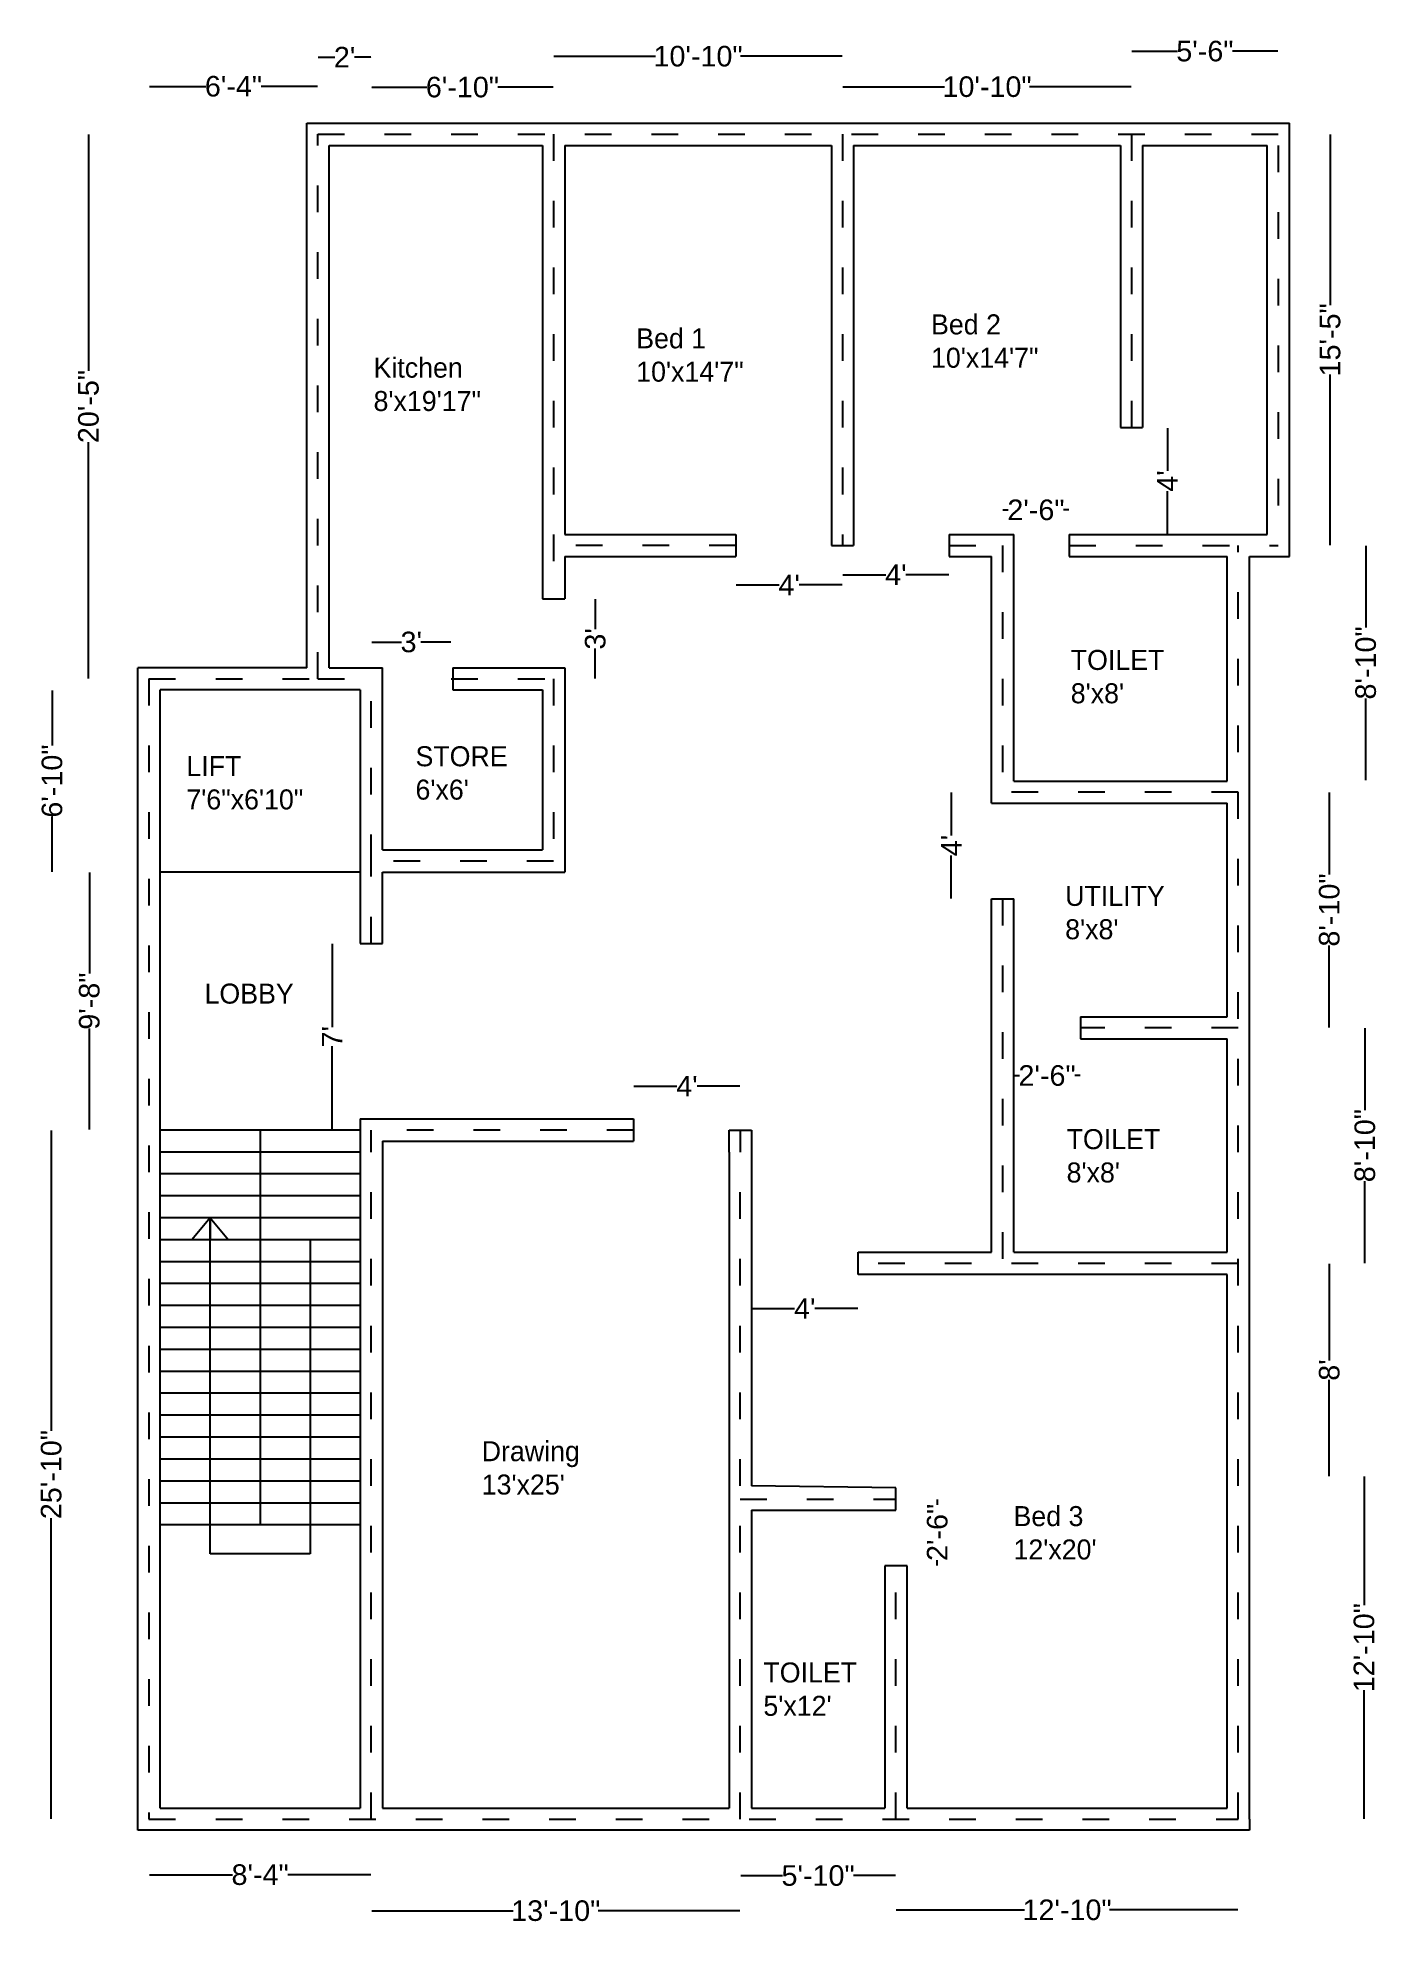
# Model space of a CAD drawing. Header units: inches. Extents: x 1140 to 1743, y 2156 to 3005.
import ezdxf

# ---------------------------------------------------------------- set-up
doc = ezdxf.new("R2010")
doc.units = ezdxf.units.IN
doc.header["$MEASUREMENT"] = 0
doc.linetypes.add('ACAD_ISO03W100', pattern=[30, 12, -18])
doc.layers.add('Layer2', color=7, linetype='ACAD_ISO03W100')
doc.styles.get("Standard").update_dxf_attribs({"font": 'arial.ttf'})
doc.dimstyles.get("Standard").update_dxf_attribs({"dimtxt": 9.25, "dimasz": 0.18, "dimexe": 0.18, "dimexo": 0.0625, "dimgap": 0.09, "dimtad": 0, "dimdec": 0, "dimzin": 0, "dimdsep": 46, "dimlunit": 4, "dimtxsty": 'Standard', "dimcen": 0, "dimse1": 1, "dimse2": 1, "dimadec": 0, "dimazin": 0, "dimtfac": 1, "dimtdec": 0, "dimtofl": 0, "dimtmove": 0, "dimatfit": 3, "dimfxl": 1, "dimtolj": 1, "dimtzin": 0, "dimarcsym": 0})

# ---------------------------------------------------------------- blocks, each defined once
blk = doc.blocks.new('*D5')
at = {"color": 0, "lineweight": -2, "transparency": 16777216}
for p, q in [((1372.11, 2996.72), (1417.79, 2996.72)), ((1501.75, 2996.72), (1456.06, 2996.72))]:
    blk.add_line(p, q, dxfattribs=at)
at = {"color": 0, "transparency": 16777216}
for points in [[(1372.11, 2996.75), (1372.11, 2996.69), (1371.93, 2996.72)], [(1501.75, 2996.75), (1501.75, 2996.69), (1501.93, 2996.72)]]:
    blk.add_solid(points, dxfattribs=at)
at = {"layer": 'Defpoints', "color": 0, "transparency": 16777216}
for p in [(1501.93, 2996.72), (1371.93, 2961.66), (1501.93, 2961.66)]:
    blk.add_point(p, dxfattribs=at)
at = {"color": 0, "transparency": 16777216, "insert": (1436.93, 2996.72), "char_height": 9.25, "attachment_point": 5}
blk.add_mtext('\\A1;10\'-10"', dxfattribs=at)
blk = doc.blocks.new('*D6')
at = {"color": 0, "lineweight": -2, "transparency": 16777216}
for p, q in [((1502.11, 2983), (1547.79, 2983)), ((1631.75, 2983), (1586.06, 2983))]:
    blk.add_line(p, q, dxfattribs=at)
at = {"color": 0, "transparency": 16777216}
for points in [[(1502.11, 2983.03), (1502.11, 2982.97), (1501.93, 2983)], [(1631.75, 2983.03), (1631.75, 2982.97), (1631.93, 2983)]]:
    blk.add_solid(points, dxfattribs=at)
at = {"layer": 'Defpoints', "color": 0, "transparency": 16777216}
for p in [(1631.93, 2983), (1501.93, 2961.66), (1631.93, 2961.66)]:
    blk.add_point(p, dxfattribs=at)
at = {"color": 0, "transparency": 16777216, "insert": (1566.93, 2983), "char_height": 9.25, "attachment_point": 5}
blk.add_mtext('\\A1;10\'-10"', dxfattribs=at)
blk = doc.blocks.new('*D7')
at = {"color": 0, "lineweight": -2, "transparency": 16777216}
for p, q in [((1632.11, 2999.01), (1652.54, 2999.01)), ((1697.75, 2999.01), (1677.31, 2999.01))]:
    blk.add_line(p, q, dxfattribs=at)
at = {"color": 0, "transparency": 16777216}
for points in [[(1632.11, 2999.04), (1632.11, 2998.98), (1631.93, 2999.01)], [(1697.75, 2999.04), (1697.75, 2998.98), (1697.93, 2999.01)]]:
    blk.add_solid(points, dxfattribs=at)
at = {"layer": 'Defpoints', "color": 0, "transparency": 16777216}
for p in [(1697.93, 2999.01), (1631.93, 2961.66), (1697.93, 2961.66)]:
    blk.add_point(p, dxfattribs=at)
at = {"color": 0, "transparency": 16777216, "insert": (1664.93, 2999.01), "char_height": 9.25, "attachment_point": 5}
blk.add_mtext('\\A1;5\'-6"', dxfattribs=at)
blk = doc.blocks.new('*D8')
at = {"color": 0, "lineweight": -2, "transparency": 16777216}
for p, q in [((1190.11, 2983.2), (1215.52, 2983.2)), ((1265.75, 2983.2), (1240.34, 2983.2))]:
    blk.add_line(p, q, dxfattribs=at)
at = {"color": 0, "transparency": 16777216}
for points in [[(1190.11, 2983.23), (1190.11, 2983.17), (1189.93, 2983.2)], [(1265.75, 2983.23), (1265.75, 2983.17), (1265.93, 2983.2)]]:
    blk.add_solid(points, dxfattribs=at)
at = {"layer": 'Defpoints', "color": 0, "transparency": 16777216}
for p in [(1265.93, 2983.2), (1189.93, 2716.66), (1265.93, 2716.66)]:
    blk.add_point(p, dxfattribs=at)
at = {"color": 0, "transparency": 16777216, "insert": (1227.93, 2983.2), "char_height": 9.25, "attachment_point": 5}
blk.add_mtext('\\A1;6\'-4"', dxfattribs=at)
blk = doc.blocks.new('*D9')
at = {"color": 0, "lineweight": -2, "transparency": 16777216}
for p, q in [((1266.11, 2996.34), (1273.5, 2996.34)), ((1289.75, 2996.34), (1282.35, 2996.34))]:
    blk.add_line(p, q, dxfattribs=at)
at = {"color": 0, "transparency": 16777216}
for points in [[(1266.11, 2996.37), (1266.11, 2996.31), (1265.93, 2996.34)], [(1289.75, 2996.37), (1289.75, 2996.31), (1289.93, 2996.34)]]:
    blk.add_solid(points, dxfattribs=at)
at = {"layer": 'Defpoints', "color": 0, "transparency": 16777216}
for p in [(1289.93, 2996.34), (1265.93, 2716.66), (1289.93, 2716.66)]:
    blk.add_point(p, dxfattribs=at)
at = {"color": 0, "transparency": 16777216, "insert": (1277.93, 2996.34), "char_height": 9.25, "attachment_point": 5}
blk.add_mtext("\\A1;2'", dxfattribs=at)
blk = doc.blocks.new('*D10')
at = {"color": 0, "lineweight": -2, "transparency": 16777216}
for p, q in [((1290.11, 2982.82), (1314.92, 2982.82)), ((1371.75, 2982.82), (1346.93, 2982.82))]:
    blk.add_line(p, q, dxfattribs=at)
at = {"color": 0, "transparency": 16777216}
for points in [[(1290.11, 2982.85), (1290.11, 2982.79), (1289.93, 2982.82)], [(1371.75, 2982.85), (1371.75, 2982.79), (1371.93, 2982.82)]]:
    blk.add_solid(points, dxfattribs=at)
at = {"layer": 'Defpoints', "color": 0, "transparency": 16777216}
for p in [(1371.93, 2982.82), (1289.93, 2716.66), (1371.93, 2716.66)]:
    blk.add_point(p, dxfattribs=at)
at = {"color": 0, "transparency": 16777216, "insert": (1330.93, 2982.82), "char_height": 9.25, "attachment_point": 5}
blk.add_mtext('\\A1;6\'-10"', dxfattribs=at)
blk = doc.blocks.new('*D11')
at = {"color": 0, "lineweight": -2, "transparency": 16777216}
for p, q in [((1721.29, 2961.48), (1721.29, 2884.71)), ((1721.29, 2776.84), (1721.29, 2853.62))]:
    blk.add_line(p, q, dxfattribs=at)
at = {"color": 0, "transparency": 16777216}
for points in [[(1721.26, 2961.48), (1721.32, 2961.48), (1721.29, 2961.66)], [(1721.26, 2776.84), (1721.32, 2776.84), (1721.29, 2776.66)]]:
    blk.add_solid(points, dxfattribs=at)
at = {"layer": 'Defpoints', "color": 0, "transparency": 16777216}
for p in [(1697.93, 2961.66), (1697.93, 2776.66), (1721.29, 2776.66)]:
    blk.add_point(p, dxfattribs=at)
at = {"color": 0, "transparency": 16777216, "insert": (1721.29, 2869.16), "char_height": 9.25, "attachment_point": 5, "rotation": 90}
blk.add_mtext('\\A1;15\'-5"', dxfattribs=at)
blk = doc.blocks.new('*D12')
at = {"color": 0, "lineweight": -2, "transparency": 16777216}
for p, q in [((1737.3, 2776.48), (1737.3, 2739.79)), ((1737.3, 2671.13), (1737.3, 2707.82))]:
    blk.add_line(p, q, dxfattribs=at)
at = {"color": 0, "transparency": 16777216}
for points in [[(1737.27, 2776.48), (1737.33, 2776.48), (1737.3, 2776.66)], [(1737.27, 2671.13), (1737.33, 2671.13), (1737.3, 2670.95)]]:
    blk.add_solid(points, dxfattribs=at)
at = {"layer": 'Defpoints', "color": 0, "transparency": 16777216}
for p in [(1679.93, 2776.66), (1679.93, 2670.95), (1737.3, 2670.95)]:
    blk.add_point(p, dxfattribs=at)
at = {"color": 0, "transparency": 16777216, "insert": (1737.3, 2723.81), "char_height": 9.25, "attachment_point": 5, "rotation": 90}
blk.add_mtext('\\A1;8\'-10"', dxfattribs=at)
blk = doc.blocks.new('*D13')
at = {"color": 0, "lineweight": -2, "transparency": 16777216}
for p, q in [((1720.91, 2665.48), (1720.91, 2628.65)), ((1720.91, 2559.84), (1720.91, 2596.68))]:
    blk.add_line(p, q, dxfattribs=at)
at = {"color": 0, "transparency": 16777216}
for points in [[(1720.88, 2665.48), (1720.94, 2665.48), (1720.91, 2665.66)], [(1720.88, 2559.84), (1720.94, 2559.84), (1720.91, 2559.66)]]:
    blk.add_solid(points, dxfattribs=at)
at = {"layer": 'Defpoints', "color": 0, "transparency": 16777216}
for p in [(1679.93, 2665.66), (1679.93, 2559.66), (1720.91, 2559.66)]:
    blk.add_point(p, dxfattribs=at)
at = {"color": 0, "transparency": 16777216, "insert": (1720.91, 2612.66), "char_height": 9.25, "attachment_point": 5, "rotation": 90}
blk.add_mtext('\\A1;8\'-10"', dxfattribs=at)
blk = doc.blocks.new('*D14')
at = {"color": 0, "lineweight": -2, "transparency": 16777216}
for p, q in [((1736.92, 2559.48), (1736.92, 2522.65)), ((1736.92, 2453.84), (1736.92, 2490.68))]:
    blk.add_line(p, q, dxfattribs=at)
at = {"color": 0, "transparency": 16777216}
for points in [[(1736.89, 2559.48), (1736.95, 2559.48), (1736.92, 2559.66)], [(1736.89, 2453.84), (1736.95, 2453.84), (1736.92, 2453.66)]]:
    blk.add_solid(points, dxfattribs=at)
at = {"layer": 'Defpoints', "color": 0, "transparency": 16777216}
for p in [(1679.93, 2559.66), (1679.93, 2453.66), (1736.92, 2453.66)]:
    blk.add_point(p, dxfattribs=at)
at = {"color": 0, "transparency": 16777216, "insert": (1736.92, 2506.66), "char_height": 9.25, "attachment_point": 5, "rotation": 90}
blk.add_mtext('\\A1;8\'-10"', dxfattribs=at)
blk = doc.blocks.new('*D15')
at = {"color": 0, "lineweight": -2, "transparency": 16777216}
for p, q in [((1720.91, 2453.48), (1720.91, 2410.05)), ((1720.91, 2357.91), (1720.91, 2401.35))]:
    blk.add_line(p, q, dxfattribs=at)
at = {"color": 0, "transparency": 16777216}
for points in [[(1720.88, 2453.48), (1720.94, 2453.48), (1720.91, 2453.66)], [(1720.88, 2357.91), (1720.94, 2357.91), (1720.91, 2357.73)]]:
    blk.add_solid(points, dxfattribs=at)
at = {"layer": 'Defpoints', "color": 0, "transparency": 16777216}
for p in [(1679.93, 2453.66), (1679.93, 2357.73), (1720.91, 2357.73)]:
    blk.add_point(p, dxfattribs=at)
at = {"color": 0, "transparency": 16777216, "insert": (1720.91, 2405.7), "char_height": 9.25, "attachment_point": 5, "rotation": 90}
blk.add_mtext("\\A1;8'", dxfattribs=at)
blk = doc.blocks.new('*D16')
at = {"color": 0, "lineweight": -2, "transparency": 16777216}
for p, q in [((1736.54, 2357.73), (1736.54, 2299.92)), ((1736.54, 2203.84), (1736.54, 2261.65))]:
    blk.add_line(p, q, dxfattribs=at)
at = {"color": 0, "transparency": 16777216}
for points in [[(1736.51, 2357.73), (1736.57, 2357.73), (1736.54, 2357.91)], [(1736.51, 2203.84), (1736.57, 2203.84), (1736.54, 2203.66)]]:
    blk.add_solid(points, dxfattribs=at)
at = {"layer": 'Defpoints', "color": 0, "transparency": 16777216}
for p in [(1679.93, 2357.91), (1736.54, 2357.91), (1679.93, 2203.66)]:
    blk.add_point(p, dxfattribs=at)
at = {"color": 0, "transparency": 16777216, "insert": (1736.54, 2280.79), "char_height": 9.25, "attachment_point": 5, "rotation": 90}
blk.add_mtext('\\A1;12\'-10"', dxfattribs=at)
blk = doc.blocks.new('*D17')
at = {"color": 0, "lineweight": -2, "transparency": 16777216}
for p, q in [((1526.11, 2162.81), (1583.79, 2162.81)), ((1679.75, 2162.81), (1622.06, 2162.81))]:
    blk.add_line(p, q, dxfattribs=at)
at = {"color": 0, "transparency": 16777216}
for points in [[(1526.11, 2162.84), (1526.11, 2162.78), (1525.93, 2162.81)], [(1679.75, 2162.84), (1679.75, 2162.78), (1679.93, 2162.81)]]:
    blk.add_solid(points, dxfattribs=at)
at = {"layer": 'Defpoints', "color": 0, "transparency": 16777216}
for p in [(1525.93, 2203.66), (1679.93, 2203.66), (1525.93, 2162.81)]:
    blk.add_point(p, dxfattribs=at)
at = {"color": 0, "transparency": 16777216, "insert": (1602.93, 2162.81), "char_height": 9.25, "attachment_point": 5}
blk.add_mtext('\\A1;12\'-10"', dxfattribs=at)
blk = doc.blocks.new('*D18')
at = {"color": 0, "lineweight": -2, "transparency": 16777216}
for p, q in [((1456.11, 2178.24), (1474.95, 2178.24)), ((1525.75, 2178.24), (1506.9, 2178.24))]:
    blk.add_line(p, q, dxfattribs=at)
at = {"color": 0, "transparency": 16777216}
for points in [[(1456.11, 2178.27), (1456.11, 2178.21), (1455.93, 2178.24)], [(1525.75, 2178.27), (1525.75, 2178.21), (1525.93, 2178.24)]]:
    blk.add_solid(points, dxfattribs=at)
at = {"layer": 'Defpoints', "color": 0, "transparency": 16777216}
for p in [(1455.93, 2203.66), (1525.93, 2203.66), (1455.93, 2178.24)]:
    blk.add_point(p, dxfattribs=at)
at = {"color": 0, "transparency": 16777216, "insert": (1490.93, 2178.24), "char_height": 9.25, "attachment_point": 5}
blk.add_mtext('\\A1;5\'-10"', dxfattribs=at)
blk = doc.blocks.new('*D19')
at = {"color": 0, "lineweight": -2, "transparency": 16777216}
for p, q in [((1290.11, 2162.43), (1353.79, 2162.43)), ((1455.75, 2162.43), (1392.06, 2162.43))]:
    blk.add_line(p, q, dxfattribs=at)
at = {"color": 0, "transparency": 16777216}
for points in [[(1290.11, 2162.46), (1290.11, 2162.4), (1289.93, 2162.43)], [(1455.75, 2162.46), (1455.75, 2162.4), (1455.93, 2162.43)]]:
    blk.add_solid(points, dxfattribs=at)
at = {"layer": 'Defpoints', "color": 0, "transparency": 16777216}
for p in [(1289.93, 2203.66), (1455.93, 2203.66), (1289.93, 2162.43)]:
    blk.add_point(p, dxfattribs=at)
at = {"color": 0, "transparency": 16777216, "insert": (1372.93, 2162.43), "char_height": 9.25, "attachment_point": 5}
blk.add_mtext('\\A1;13\'-10"', dxfattribs=at)
blk = doc.blocks.new('*D20')
at = {"color": 0, "lineweight": -2, "transparency": 16777216}
for p, q in [((1190.11, 2178.62), (1227.54, 2178.62)), ((1289.75, 2178.62), (1252.32, 2178.62))]:
    blk.add_line(p, q, dxfattribs=at)
at = {"color": 0, "transparency": 16777216}
for points in [[(1190.11, 2178.65), (1190.11, 2178.59), (1189.93, 2178.62)], [(1289.75, 2178.65), (1289.75, 2178.59), (1289.93, 2178.62)]]:
    blk.add_solid(points, dxfattribs=at)
at = {"layer": 'Defpoints', "color": 0, "transparency": 16777216}
for p in [(1189.93, 2203.66), (1289.93, 2203.66), (1189.93, 2178.62)]:
    blk.add_point(p, dxfattribs=at)
at = {"color": 0, "transparency": 16777216, "insert": (1239.93, 2178.62), "char_height": 9.25, "attachment_point": 5}
blk.add_mtext('\\A1;8\'-4"', dxfattribs=at)
blk = doc.blocks.new('*D21')
at = {"color": 0, "lineweight": -2, "transparency": 16777216}
for p, q in [((1145.96, 2513.48), (1145.96, 2378.31)), ((1145.96, 2203.84), (1145.96, 2339.01))]:
    blk.add_line(p, q, dxfattribs=at)
at = {"color": 0, "transparency": 16777216}
for points in [[(1145.93, 2513.48), (1145.99, 2513.48), (1145.96, 2513.66)], [(1145.93, 2203.84), (1145.99, 2203.84), (1145.96, 2203.66)]]:
    blk.add_solid(points, dxfattribs=at)
at = {"layer": 'Defpoints', "color": 0, "transparency": 16777216}
for p in [(1145.96, 2513.66), (1189.93, 2513.66), (1189.93, 2203.66)]:
    blk.add_point(p, dxfattribs=at)
at = {"color": 0, "transparency": 16777216, "insert": (1145.96, 2358.66), "char_height": 9.25, "attachment_point": 5, "rotation": 90}
blk.add_mtext('\\A1;25\'-10"', dxfattribs=at)
blk = doc.blocks.new('*D23')
at = {"color": 0, "lineweight": -2, "transparency": 16777216}
for p, q in [((1163.11, 2629.48), (1163.11, 2584.05)), ((1163.11, 2513.84), (1163.11, 2559.28))]:
    blk.add_line(p, q, dxfattribs=at)
at = {"color": 0, "transparency": 16777216}
for points in [[(1163.08, 2629.48), (1163.14, 2629.48), (1163.11, 2629.66)], [(1163.08, 2513.84), (1163.14, 2513.84), (1163.11, 2513.66)]]:
    blk.add_solid(points, dxfattribs=at)
at = {"layer": 'Defpoints', "color": 0, "transparency": 16777216}
for p in [(1163.11, 2629.66), (1189.93, 2629.66), (1189.93, 2513.66)]:
    blk.add_point(p, dxfattribs=at)
at = {"color": 0, "transparency": 16777216, "insert": (1163.11, 2571.66), "char_height": 9.25, "attachment_point": 5, "rotation": 90}
blk.add_mtext('\\A1;9\'-8"', dxfattribs=at)
blk = doc.blocks.new('*D24')
at = {"color": 0, "lineweight": -2, "transparency": 16777216}
for p, q in [((1146.34, 2711.48), (1146.34, 2686.67)), ((1146.34, 2629.84), (1146.34, 2654.66))]:
    blk.add_line(p, q, dxfattribs=at)
at = {"color": 0, "transparency": 16777216}
for points in [[(1146.31, 2711.48), (1146.37, 2711.48), (1146.34, 2711.66)], [(1146.31, 2629.84), (1146.37, 2629.84), (1146.34, 2629.66)]]:
    blk.add_solid(points, dxfattribs=at)
at = {"layer": 'Defpoints', "color": 0, "transparency": 16777216}
for p in [(1146.34, 2711.66), (1189.93, 2711.66), (1189.93, 2629.66)]:
    blk.add_point(p, dxfattribs=at)
at = {"color": 0, "transparency": 16777216, "insert": (1146.34, 2670.66), "char_height": 9.25, "attachment_point": 5, "rotation": 90}
blk.add_mtext('\\A1;6\'-10"', dxfattribs=at)
blk = doc.blocks.new('*D25')
at = {"color": 0, "lineweight": -2, "transparency": 16777216}
for p, q in [((1162.73, 2961.48), (1162.73, 2855.22)), ((1162.73, 2716.84), (1162.73, 2823.11))]:
    blk.add_line(p, q, dxfattribs=at)
at = {"color": 0, "transparency": 16777216}
for points in [[(1162.7, 2961.48), (1162.76, 2961.48), (1162.73, 2961.66)], [(1162.7, 2716.84), (1162.76, 2716.84), (1162.73, 2716.66)]]:
    blk.add_solid(points, dxfattribs=at)
at = {"layer": 'Defpoints', "color": 0, "transparency": 16777216}
for p in [(1162.73, 2961.66), (1265.93, 2961.66), (1265.93, 2716.66)]:
    blk.add_point(p, dxfattribs=at)
at = {"color": 0, "transparency": 16777216, "insert": (1162.73, 2839.16), "char_height": 9.25, "attachment_point": 5, "rotation": 90}
blk.add_mtext('\\A1;20\'-5"', dxfattribs=at)
blk = doc.blocks.new('*D26')
at = {"color": 0, "lineweight": -2, "transparency": 16777216}
for p, q in [((1290.11, 2733.19), (1303.58, 2733.19)), ((1325.75, 2733.19), (1312.27, 2733.19))]:
    blk.add_line(p, q, dxfattribs=at)
at = {"color": 0, "transparency": 16777216}
for points in [[(1290.11, 2733.22), (1290.11, 2733.16), (1289.93, 2733.19)], [(1325.75, 2733.22), (1325.75, 2733.16), (1325.93, 2733.19)]]:
    blk.add_solid(points, dxfattribs=at)
at = {"layer": 'Defpoints', "color": 0, "transparency": 16777216}
for p in [(1325.93, 2733.19), (1289.93, 2716.66), (1325.93, 2716.66)]:
    blk.add_point(p, dxfattribs=at)
at = {"color": 0, "transparency": 16777216, "insert": (1307.93, 2733.19), "char_height": 9.25, "attachment_point": 5}
blk.add_mtext("\\A1;3'", dxfattribs=at)
blk = doc.blocks.new('*D27')
at = {"color": 0, "lineweight": -2, "transparency": 16777216}
for p, q in [((1454.11, 2758.91), (1473.39, 2758.91)), ((1501.75, 2758.91), (1482.46, 2758.91))]:
    blk.add_line(p, q, dxfattribs=at)
at = {"color": 0, "transparency": 16777216}
for points in [[(1454.11, 2758.94), (1454.11, 2758.88), (1453.93, 2758.91)], [(1501.75, 2758.94), (1501.75, 2758.88), (1501.93, 2758.91)]]:
    blk.add_solid(points, dxfattribs=at)
at = {"layer": 'Defpoints', "color": 0, "transparency": 16777216}
for p in [(1453.93, 2776.66), (1501.93, 2776.66), (1501.93, 2758.91)]:
    blk.add_point(p, dxfattribs=at)
at = {"color": 0, "transparency": 16777216, "insert": (1477.93, 2758.91), "char_height": 9.25, "attachment_point": 5}
blk.add_mtext("\\A1;4'", dxfattribs=at)
blk = doc.blocks.new('*D28')
at = {"color": 0, "lineweight": -2, "transparency": 16777216}
for p, q in [((1502.11, 2763.48), (1521.39, 2763.48)), ((1549.75, 2763.48), (1530.46, 2763.48))]:
    blk.add_line(p, q, dxfattribs=at)
at = {"color": 0, "transparency": 16777216}
for points in [[(1502.11, 2763.51), (1502.11, 2763.45), (1501.93, 2763.48)], [(1549.75, 2763.51), (1549.75, 2763.45), (1549.93, 2763.48)]]:
    blk.add_solid(points, dxfattribs=at)
at = {"layer": 'Defpoints', "color": 0, "transparency": 16777216}
for p in [(1501.93, 2776.66), (1549.93, 2776.66), (1549.93, 2763.48)]:
    blk.add_point(p, dxfattribs=at)
at = {"color": 0, "transparency": 16777216, "insert": (1525.93, 2763.48), "char_height": 9.25, "attachment_point": 5}
blk.add_mtext("\\A1;4'", dxfattribs=at)
blk = doc.blocks.new('*D29')
at = {"color": 0, "lineweight": -2, "transparency": 16777216}
for p, q in [((1574.11, 2792.63), (1576.46, 2792.63)), ((1603.75, 2792.63), (1601.39, 2792.63))]:
    blk.add_line(p, q, dxfattribs=at)
at = {"color": 0, "transparency": 16777216}
for points in [[(1574.11, 2792.66), (1574.11, 2792.6), (1573.93, 2792.63)], [(1603.75, 2792.66), (1603.75, 2792.6), (1603.93, 2792.63)]]:
    blk.add_solid(points, dxfattribs=at)
at = {"layer": 'Defpoints', "color": 0, "transparency": 16777216}
for p in [(1603.93, 2792.63), (1573.93, 2776.66), (1603.93, 2776.66)]:
    blk.add_point(p, dxfattribs=at)
at = {"color": 0, "transparency": 16777216, "insert": (1588.93, 2792.63), "char_height": 9.25, "attachment_point": 5}
blk.add_mtext('\\A1;2\'-6"', dxfattribs=at)
blk = doc.blocks.new('*D30')
at = {"color": 0, "lineweight": -2, "transparency": 16777216}
for p, q in [((1648.07, 2829.48), (1648.07, 2810.2)), ((1648.07, 2781.84), (1648.07, 2801.13))]:
    blk.add_line(p, q, dxfattribs=at)
at = {"color": 0, "transparency": 16777216}
for points in [[(1648.04, 2829.48), (1648.1, 2829.48), (1648.07, 2829.66)], [(1648.04, 2781.84), (1648.1, 2781.84), (1648.07, 2781.66)]]:
    blk.add_solid(points, dxfattribs=at)
at = {"layer": 'Defpoints', "color": 0, "transparency": 16777216}
for p in [(1631.93, 2829.66), (1631.93, 2781.66), (1648.07, 2781.66)]:
    blk.add_point(p, dxfattribs=at)
at = {"color": 0, "transparency": 16777216, "insert": (1648.07, 2805.66), "char_height": 9.25, "attachment_point": 5, "rotation": 90}
blk.add_mtext("\\A1;4'", dxfattribs=at)
blk = doc.blocks.new('*D31')
at = {"color": 0, "lineweight": -2, "transparency": 16777216}
for p, q in [((1390.71, 2752.48), (1390.71, 2738.98)), ((1390.71, 2716.79), (1390.71, 2730.3))]:
    blk.add_line(p, q, dxfattribs=at)
at = {"color": 0, "transparency": 16777216}
for points in [[(1390.68, 2752.48), (1390.74, 2752.48), (1390.71, 2752.66)], [(1390.68, 2716.79), (1390.74, 2716.79), (1390.71, 2716.61)]]:
    blk.add_solid(points, dxfattribs=at)
at = {"layer": 'Defpoints', "color": 0, "transparency": 16777216}
for p in [(1371.93, 2752.66), (1371.93, 2716.61), (1390.71, 2716.61)]:
    blk.add_point(p, dxfattribs=at)
at = {"color": 0, "transparency": 16777216, "insert": (1390.71, 2734.64), "char_height": 9.25, "attachment_point": 5, "rotation": 90}
blk.add_mtext("\\A1;3'", dxfattribs=at)
blk = doc.blocks.new('*D32')
at = {"color": 0, "lineweight": -2, "transparency": 16777216}
for p, q in [((1550.86, 2665.48), (1550.86, 2646.2)), ((1550.86, 2617.84), (1550.86, 2637.13))]:
    blk.add_line(p, q, dxfattribs=at)
at = {"color": 0, "transparency": 16777216}
for points in [[(1550.83, 2665.48), (1550.89, 2665.48), (1550.86, 2665.66)], [(1550.83, 2617.84), (1550.89, 2617.84), (1550.86, 2617.66)]]:
    blk.add_solid(points, dxfattribs=at)
at = {"layer": 'Defpoints', "color": 0, "transparency": 16777216}
for p in [(1550.86, 2665.66), (1573.93, 2665.66), (1573.93, 2617.66)]:
    blk.add_point(p, dxfattribs=at)
at = {"color": 0, "transparency": 16777216, "insert": (1550.86, 2641.66), "char_height": 9.25, "attachment_point": 5, "rotation": 90}
blk.add_mtext("\\A1;4'", dxfattribs=at)
blk = doc.blocks.new('*D33')
at = {"color": 0, "lineweight": -2, "transparency": 16777216}
for p, q in [((1579.11, 2538.16), (1581.46, 2538.16)), ((1608.75, 2538.16), (1606.39, 2538.16))]:
    blk.add_line(p, q, dxfattribs=at)
at = {"color": 0, "transparency": 16777216}
for points in [[(1579.11, 2538.19), (1579.11, 2538.13), (1578.93, 2538.16)], [(1608.75, 2538.19), (1608.75, 2538.13), (1608.93, 2538.16)]]:
    blk.add_solid(points, dxfattribs=at)
at = {"layer": 'Defpoints', "color": 0, "transparency": 16777216}
for p in [(1578.93, 2559.66), (1608.93, 2559.66), (1578.93, 2538.16)]:
    blk.add_point(p, dxfattribs=at)
at = {"color": 0, "transparency": 16777216, "insert": (1593.93, 2538.16), "char_height": 9.25, "attachment_point": 5}
blk.add_mtext('\\A1;2\'-6"', dxfattribs=at)
blk = doc.blocks.new('*D35')
at = {"color": 0, "lineweight": -2, "transparency": 16777216}
for p, q in [((1461.11, 2433.38), (1480.39, 2433.38)), ((1508.75, 2433.38), (1489.46, 2433.38))]:
    blk.add_line(p, q, dxfattribs=at)
at = {"color": 0, "transparency": 16777216}
for points in [[(1461.11, 2433.41), (1461.11, 2433.35), (1460.93, 2433.38)], [(1508.75, 2433.41), (1508.75, 2433.35), (1508.93, 2433.38)]]:
    blk.add_solid(points, dxfattribs=at)
at = {"layer": 'Defpoints', "color": 0, "transparency": 16777216}
for p in [(1460.93, 2453.66), (1508.93, 2453.66), (1460.93, 2433.38)]:
    blk.add_point(p, dxfattribs=at)
at = {"color": 0, "transparency": 16777216, "insert": (1484.93, 2433.38), "char_height": 9.25, "attachment_point": 5}
blk.add_mtext("\\A1;4'", dxfattribs=at)
blk = doc.blocks.new('*D36')
at = {"color": 0, "lineweight": -2, "transparency": 16777216}
for p, q in [((1544.57, 2347.48), (1544.57, 2345.13)), ((1544.57, 2317.84), (1544.57, 2320.2))]:
    blk.add_line(p, q, dxfattribs=at)
at = {"color": 0, "transparency": 16777216}
for points in [[(1544.54, 2347.48), (1544.6, 2347.48), (1544.57, 2347.66)], [(1544.54, 2317.84), (1544.6, 2317.84), (1544.57, 2317.66)]]:
    blk.add_solid(points, dxfattribs=at)
at = {"layer": 'Defpoints', "color": 0, "transparency": 16777216}
for p in [(1525.93, 2347.66), (1525.93, 2317.66), (1544.57, 2317.66)]:
    blk.add_point(p, dxfattribs=at)
at = {"color": 0, "transparency": 16777216, "insert": (1544.57, 2332.66), "char_height": 9.25, "attachment_point": 5, "rotation": 90}
blk.add_mtext('\\A1;2\'-6"', dxfattribs=at)
blk = doc.blocks.new('*D37')
at = {"color": 0, "lineweight": -2, "transparency": 16777216}
for p, q in [((1408.11, 2533.39), (1427.39, 2533.39)), ((1455.75, 2533.39), (1436.46, 2533.39))]:
    blk.add_line(p, q, dxfattribs=at)
at = {"color": 0, "transparency": 16777216}
for points in [[(1408.11, 2533.42), (1408.11, 2533.36), (1407.93, 2533.39)], [(1455.75, 2533.42), (1455.75, 2533.36), (1455.93, 2533.39)]]:
    blk.add_solid(points, dxfattribs=at)
at = {"layer": 'Defpoints', "color": 0, "transparency": 16777216}
for p in [(1455.93, 2533.39), (1407.93, 2513.66), (1455.93, 2513.66)]:
    blk.add_point(p, dxfattribs=at)
at = {"color": 0, "transparency": 16777216, "insert": (1431.93, 2533.39), "char_height": 9.25, "attachment_point": 5}
blk.add_mtext("\\A1;4'", dxfattribs=at)
blk = doc.blocks.new('*D38')
at = {"color": 0, "lineweight": -2, "transparency": 16777216}
for p, q in [((1272.35, 2597.48), (1272.35, 2559.97)), ((1272.35, 2513.84), (1272.35, 2551.36))]:
    blk.add_line(p, q, dxfattribs=at)
at = {"color": 0, "transparency": 16777216}
for points in [[(1272.32, 2597.48), (1272.38, 2597.48), (1272.35, 2597.66)], [(1272.32, 2513.84), (1272.38, 2513.84), (1272.35, 2513.66)]]:
    blk.add_solid(points, dxfattribs=at)
at = {"layer": 'Defpoints', "color": 0, "transparency": 16777216}
for p in [(1289.93, 2597.66), (1272.35, 2513.66), (1289.93, 2513.66)]:
    blk.add_point(p, dxfattribs=at)
at = {"color": 0, "transparency": 16777216, "insert": (1272.35, 2555.66), "char_height": 9.25, "attachment_point": 5, "rotation": 90}
blk.add_mtext("\\A1;7'", dxfattribs=at)

msp = doc.modelspace()

# ---------------------------------------------------------------- linework, layer by layer
for p, q in [((1260.93, 2721.66), (1260.93, 2966.66)), ((1260.93, 2966.66), (1702.93, 2966.66)), ((1702.93, 2771.66), (1702.93, 2966.66)), ((1270.93, 2721.66), (1270.93, 2956.66)), ((1270.93, 2956.66), (1366.93, 2956.66)), ((1366.93, 2956.66), (1366.93, 2752.66)), ((1376.93, 2956.66), (1376.93, 2781.66)), ((1376.93, 2956.66), (1496.93, 2956.66)), ((1496.93, 2956.66), (1496.93, 2776.66)), ((1506.93, 2956.66), (1506.93, 2776.66)), ((1506.93, 2956.66), (1626.93, 2956.66)), ((1626.93, 2956.66), (1626.93, 2829.66)), ((1636.93, 2956.66), (1636.93, 2829.66)), ((1636.93, 2956.66), (1692.93, 2956.66)), ((1692.93, 2781.66), (1692.93, 2956.66)), ((1626.93, 2829.66), (1636.93, 2829.66)), ((1376.93, 2781.66), (1453.93, 2781.66)), ((1453.93, 2781.66), (1453.93, 2771.66)), ((1496.93, 2776.66), (1506.93, 2776.66)), ((1549.93, 2781.66), (1578.93, 2781.66)), ((1549.93, 2781.66), (1549.93, 2771.66)), ((1578.93, 2670.66), (1578.93, 2781.66)), ((1603.93, 2781.66), (1603.93, 2771.66)), ((1603.93, 2781.66), (1692.93, 2781.66)), ((1376.93, 2771.66), (1453.93, 2771.66)), ((1376.93, 2771.66), (1376.93, 2752.66)), ((1549.93, 2771.66), (1568.93, 2771.66)), ((1568.93, 2660.66), (1568.93, 2771.66)), ((1603.93, 2771.66), (1674.93, 2771.66)), ((1674.93, 2670.66), (1674.93, 2771.66)), ((1684.93, 2203.66), (1684.93, 2771.66)), ((1684.93, 2771.66), (1702.93, 2771.66)), ((1366.93, 2752.66), (1376.93, 2752.66)), ((1260.93, 2721.66), (1184.93, 2721.66)), ((1184.93, 2198.66), (1184.93, 2721.66)), ((1270.93, 2721.66), (1294.93, 2721.66)), ((1294.93, 2639.66), (1294.93, 2721.66)), ((1326.68, 2721.66), (1326.68, 2711.66)), ((1326.68, 2721.66), (1376.93, 2721.66)), ((1376.93, 2721.66), (1376.93, 2629.66)), ((1284.93, 2711.66), (1194.93, 2711.66)), ((1194.93, 2208.66), (1194.93, 2711.66)), ((1284.93, 2711.66), (1284.93, 2597.66)), ((1326.68, 2711.66), (1366.93, 2711.66)), ((1366.93, 2711.66), (1366.93, 2639.66)), ((1578.93, 2670.66), (1674.93, 2670.66)), ((1568.93, 2660.66), (1674.93, 2660.66)), ((1674.93, 2564.66), (1674.93, 2660.66)), ((1294.93, 2639.66), (1366.93, 2639.66)), ((1284.93, 2629.66), (1194.93, 2629.66)), ((1294.93, 2597.66), (1294.93, 2629.66)), ((1294.93, 2629.66), (1376.93, 2629.66)), ((1568.93, 2617.66), (1578.93, 2617.66)), ((1568.93, 2458.66), (1568.93, 2617.66)), ((1578.93, 2458.66), (1578.93, 2617.66)), ((1284.93, 2597.66), (1294.93, 2597.66)), ((1608.93, 2564.66), (1674.93, 2564.66)), ((1608.93, 2564.66), (1608.93, 2554.66)), ((1608.93, 2554.66), (1674.93, 2554.66)), ((1674.93, 2458.66), (1674.93, 2554.66)), ((1239.93, 2513.66), (1194.93, 2513.66)), ((1239.93, 2513.66), (1239.93, 2336.02)), ((1284.93, 2513.66), (1239.93, 2513.66)), ((1284.93, 2518.66), (1284.93, 2208.66)), ((1284.93, 2518.66), (1407.93, 2518.66)), ((1407.93, 2518.66), (1407.93, 2508.66)), ((1450.93, 2503.66), (1450.93, 2513.66)), ((1450.93, 2513.66), (1460.93, 2513.66)), ((1460.93, 2513.66), (1460.93, 2353.66)), ((1239.93, 2503.79), (1194.93, 2503.79)), ((1284.93, 2503.79), (1239.93, 2503.79)), ((1294.93, 2508.66), (1294.93, 2208.66)), ((1294.93, 2508.66), (1407.93, 2508.66)), ((1450.93, 2503.66), (1450.93, 2208.66)), ((1239.93, 2493.92), (1194.93, 2493.92)), ((1284.93, 2493.92), (1239.93, 2493.92)), ((1239.93, 2484.06), (1194.93, 2484.06)), ((1284.93, 2484.06), (1239.93, 2484.06)), ((1239.93, 2474.19), (1194.93, 2474.19)), ((1217.43, 2474.19), (1209.14, 2464.32)), ((1217.43, 2323.07), (1217.43, 2474.19)), ((1217.43, 2474.19), (1225.71, 2464.32)), ((1217.43, 2474.19), (1217.43, 2464.32)), ((1217.43, 2474.19), (1217.43, 2464.32)), ((1284.93, 2474.19), (1239.93, 2474.19)), ((1239.93, 2464.32), (1194.93, 2464.32)), ((1284.93, 2464.32), (1239.93, 2464.32)), ((1262.43, 2464.32), (1262.43, 2323.07)), ((1239.93, 2454.45), (1194.93, 2454.45)), ((1284.93, 2454.45), (1239.93, 2454.45)), ((1508.93, 2448.66), (1508.93, 2458.66)), ((1508.93, 2458.66), (1568.93, 2458.66)), ((1578.93, 2458.66), (1674.93, 2458.66)), ((1239.93, 2444.58), (1194.93, 2444.58)), ((1284.93, 2444.58), (1239.93, 2444.58)), ((1674.93, 2448.66), (1508.93, 2448.66)), ((1674.93, 2208.66), (1674.93, 2448.66)), ((1239.93, 2434.71), (1194.93, 2434.71)), ((1284.93, 2434.71), (1239.93, 2434.71)), ((1239.93, 2424.84), (1194.93, 2424.84)), ((1284.93, 2424.84), (1239.93, 2424.84)), ((1239.93, 2414.97), (1194.93, 2414.97)), ((1284.93, 2414.97), (1239.93, 2414.97)), ((1239.93, 2405.1), (1194.93, 2405.1)), ((1284.93, 2405.1), (1239.93, 2405.1)), ((1239.93, 2395.23), (1194.93, 2395.23)), ((1284.93, 2395.23), (1239.93, 2395.23)), ((1239.93, 2385.36), (1194.93, 2385.36)), ((1284.93, 2385.36), (1239.93, 2385.36)), ((1239.93, 2375.49), (1194.93, 2375.49)), ((1284.93, 2375.49), (1239.93, 2375.49)), ((1239.93, 2365.62), (1194.93, 2365.62)), ((1284.93, 2365.62), (1239.93, 2365.62)), ((1239.93, 2355.75), (1194.93, 2355.75)), ((1284.93, 2355.75), (1239.93, 2355.75)), ((1460.93, 2353.66), (1460.93, 2353.59)), ((1525.93, 2352.66), (1460.93, 2353.59)), ((1525.93, 2342.66), (1525.93, 2352.66)), ((1239.93, 2345.88), (1194.93, 2345.88)), ((1284.93, 2345.88), (1239.93, 2345.88)), ((1460.93, 2342.66), (1460.93, 2208.66)), ((1460.93, 2342.66), (1525.93, 2342.66)), ((1239.93, 2336.02), (1194.93, 2336.02)), ((1284.93, 2336.02), (1239.93, 2336.02)), ((1262.43, 2323.07), (1217.43, 2323.07)), ((1530.93, 2317.66), (1520.93, 2317.66)), ((1520.93, 2317.66), (1520.93, 2208.66)), ((1530.93, 2208.66), (1530.93, 2317.66)), ((1194.93, 2208.66), (1284.93, 2208.66)), ((1294.93, 2208.66), (1450.93, 2208.66)), ((1460.93, 2208.66), (1520.93, 2208.66)), ((1530.93, 2208.66), (1674.93, 2208.66)), ((1684.93, 2198.66), (1184.93, 2198.66))]:
    msp.add_line(p, q)
at = {"linetype": 'ACAD_ISO03W100'}
msp.add_line((1684.93, 2203.66), (1684.93, 2198.66), dxfattribs=at)
at = {"layer": 'Layer2'}
for p, q in [((1265.93, 2716.66), (1265.93, 2961.66)), ((1265.93, 2961.66), (1697.93, 2961.66)), ((1371.93, 2961.66), (1371.93, 2752.66)), ((1501.93, 2961.66), (1501.93, 2776.66)), ((1631.93, 2961.66), (1631.93, 2829.66)), ((1697.93, 2956.66), (1697.93, 2776.66)), ((1453.93, 2776.66), (1371.93, 2776.66)), ((1549.93, 2776.66), (1573.93, 2776.66)), ((1573.93, 2776.66), (1573.93, 2665.66)), ((1603.93, 2776.66), (1697.93, 2776.66)), ((1679.93, 2203.66), (1679.93, 2776.66)), ((1189.93, 2716.66), (1189.93, 2203.66)), ((1189.93, 2716.66), (1265.93, 2716.66)), ((1265.93, 2716.66), (1289.93, 2716.66)), ((1289.93, 2634.66), (1289.93, 2716.66)), ((1325.93, 2716.66), (1371.93, 2716.66)), ((1371.93, 2716.66), (1371.93, 2634.66)), ((1679.93, 2665.66), (1573.93, 2665.66)), ((1371.93, 2634.66), (1289.93, 2634.66)), ((1289.93, 2597.66), (1289.93, 2634.66)), ((1573.93, 2617.66), (1573.93, 2453.66)), ((1679.93, 2559.66), (1608.93, 2559.66)), ((1289.93, 2203.66), (1289.93, 2513.66)), ((1407.93, 2513.66), (1289.93, 2513.66)), ((1455.93, 2513.66), (1455.93, 2503.66))]:
    msp.add_line(p, q, dxfattribs=at)
at = {"layer": 'Layer2', "linetype": 'ACAD_ISO03W100'}
for p, q in [((1455.93, 2203.66), (1455.93, 2503.66)), ((1679.93, 2453.66), (1508.93, 2453.66)), ((1455.93, 2347.66), (1525.93, 2347.66)), ((1525.93, 2203.66), (1525.93, 2317.66)), ((1189.93, 2203.66), (1679.93, 2203.66))]:
    msp.add_line(p, q, dxfattribs=at)

# ---------------------------------------------------------------- texts
at = {"char_height": 9, "attachment_point": 1}
for s, insert in [('{\\Ftxt|c0;Bed 2\\P10\'x14\'7"}', (1541.73, 2880.62)), ('{\\Ftxt|c0;Bed 1\\P10\'x14\'7"}', (1409.11, 2874.34)), ('{\\Ftxt|c0;Kitchen\\P8\'x19\'17"}', (1290.95, 2861.15)), ("{\\Ftxt|c0;TOILET\\P8'x8'}", (1604.59, 2729.66)), ("{\\Ftxt|c0;STORE\\P6'x6'}", (1309.82, 2686.32)), ('{\\Ftxt|c0;LIFT\\P7\'6"x6\'10"}', (1206.74, 2681.92)), ("{\\Ftxt|c0;UTILITY\\P8'x8'}", (1602.08, 2623.51)), ('{\\Ftxt|c0;LOBBY}', (1214.91, 2579.55)), ("{\\Ftxt|c0;TOILET\\P8'x8'}", (1602.72, 2514.08)), ("{\\Ftxt|c0;Drawing\\P13'x25'}", (1339.61, 2373.69)), ("{\\Ftxt|c0;Bed 3\\P12'x20'}", (1578.83, 2344.49)), ("{\\Ftxt|c0;TOILET\\P5'x12'}", (1466.33, 2274.14))]:
    msp.add_mtext_dynamic_manual_height_columns(s, width=91.9919, gutter_width=1, heights=[0], dxfattribs=dict(at, insert=insert))

# ---------------------------------------------------------------- dimensions: what is measured, and where the dimension line sits
for base, p1, p2, picture, middle in [((1697.93, 2999.01), (1631.93, 2961.66), (1697.93, 2961.66), '*D7', (1664.93, 2999.01)), ((1289.93, 2996.34), (1265.93, 2716.66), (1289.93, 2716.66), '*D9', (1277.93, 2996.34)), ((1501.93, 2996.72), (1371.93, 2961.66), (1501.93, 2961.66), '*D5', (1436.93, 2996.72)), ((1265.93, 2983.2), (1189.93, 2716.66), (1265.93, 2716.66), '*D8', (1227.93, 2983.2)), ((1371.93, 2982.82), (1289.93, 2716.66), (1371.93, 2716.66), '*D10', (1330.93, 2982.82)), ((1631.93, 2983), (1501.93, 2961.66), (1631.93, 2961.66), '*D6', (1566.93, 2983)), ((1603.93, 2792.63), (1573.93, 2776.66), (1603.93, 2776.66), '*D29', (1588.93, 2792.63)), ((1501.93, 2758.91), (1453.93, 2776.66), (1501.93, 2776.66), '*D27', (1477.93, 2758.91)), ((1549.93, 2763.48), (1501.93, 2776.66), (1549.93, 2776.66), '*D28', (1525.93, 2763.48)), ((1325.93, 2733.19), (1289.93, 2716.66), (1325.93, 2716.66), '*D26', (1307.93, 2733.19)), ((1578.93, 2538.16), (1608.93, 2559.66), (1578.93, 2559.66), '*D33', (1593.93, 2538.16)), ((1455.93, 2533.39), (1407.93, 2513.66), (1455.93, 2513.66), '*D37', (1431.93, 2533.39)), ((1460.93, 2433.38), (1508.93, 2453.66), (1460.93, 2453.66), '*D35', (1484.93, 2433.38)), ((1189.93, 2178.62), (1289.93, 2203.66), (1189.93, 2203.66), '*D20', (1239.93, 2178.62)), ((1289.93, 2162.43), (1455.93, 2203.66), (1289.93, 2203.66), '*D19', (1372.93, 2162.43)), ((1455.93, 2178.24), (1525.93, 2203.66), (1455.93, 2203.66), '*D18', (1490.93, 2178.24)), ((1525.93, 2162.81), (1679.93, 2203.66), (1525.93, 2203.66), '*D17', (1602.93, 2162.81))]:
    dim = msp.add_linear_dim(base=base, p1=p1, p2=p2, dimstyle='Standard')
    dim.commit()
    dim.dimension.update_dxf_attribs({"geometry": picture, "text_midpoint": middle})
for base, p1, p2, picture, middle in [((1162.73, 2961.66), (1265.93, 2716.66), (1265.93, 2961.66), '*D25', (1162.73, 2839.16)), ((1721.29, 2776.66), (1697.93, 2961.66), (1697.93, 2776.66), '*D11', (1721.29, 2869.16)), ((1648.07, 2781.66), (1631.93, 2829.66), (1631.93, 2781.66), '*D30', (1648.07, 2805.66)), ((1737.3, 2670.95), (1679.93, 2776.66), (1679.93, 2670.95), '*D12', (1737.3, 2723.81)), ((1390.71, 2716.61), (1371.93, 2752.66), (1371.93, 2716.61), '*D31', (1390.71, 2734.64)), ((1146.34, 2711.66), (1189.93, 2629.66), (1189.93, 2711.66), '*D24', (1146.34, 2670.66)), ((1550.86, 2665.66), (1573.93, 2617.66), (1573.93, 2665.66), '*D32', (1550.86, 2641.66)), ((1720.91, 2559.66), (1679.93, 2665.66), (1679.93, 2559.66), '*D13', (1720.91, 2612.66)), ((1163.11, 2629.66), (1189.93, 2513.66), (1189.93, 2629.66), '*D23', (1163.11, 2571.66)), ((1272.35, 2513.66), (1289.93, 2597.66), (1289.93, 2513.66), '*D38', (1272.35, 2555.66)), ((1736.92, 2453.66), (1679.93, 2559.66), (1679.93, 2453.66), '*D14', (1736.92, 2506.66)), ((1145.96, 2513.66), (1189.93, 2203.66), (1189.93, 2513.66), '*D21', (1145.96, 2358.66)), ((1720.91, 2357.73), (1679.93, 2453.66), (1679.93, 2357.73), '*D15', (1720.91, 2405.7)), ((1736.54, 2357.91), (1679.93, 2203.66), (1679.93, 2357.91), '*D16', (1736.54, 2280.79)), ((1544.57, 2317.66), (1525.93, 2347.66), (1525.93, 2317.66), '*D36', (1544.57, 2332.66))]:
    dim = msp.add_linear_dim(base=base, p1=p1, p2=p2, angle=90, dimstyle='Standard')
    dim.commit()
    dim.dimension.update_dxf_attribs({"geometry": picture, "text_midpoint": middle})

doc.saveas('drawing.dxf')
